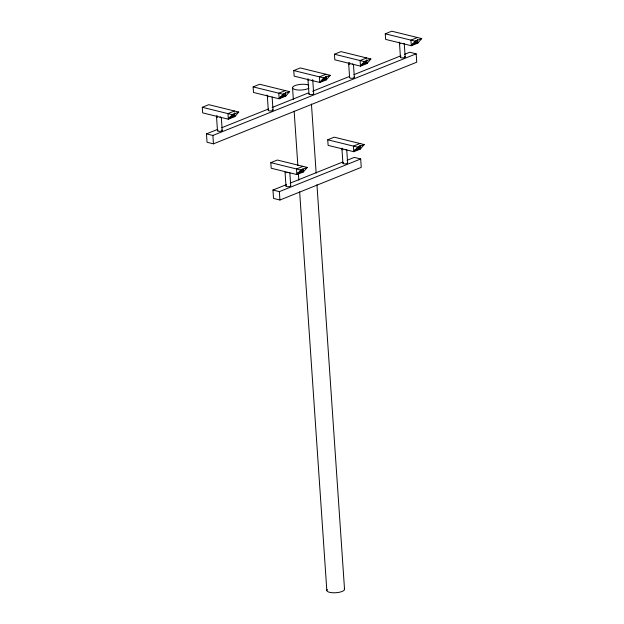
<?xml version="1.0" encoding="UTF-8"?>
<svg xmlns="http://www.w3.org/2000/svg" width="624" height="624" viewBox="0 0 624 624"><rect width="100%" height="100%" fill="white"/><g stroke="black" fill="none" stroke-linecap="round" stroke-linejoin="round"><path stroke-width="0.94" d="M238.742 112.055L232.237 114.668L228.345 119.2L202.675 112.874L202.293 107.289L208.798 104.676L238.742 112.055L234.85 116.587L228.345 119.2L227.963 113.615L234.468 111.002M289.567 91.642L283.062 94.255L279.17 98.787L253.5 92.461L253.118 86.876L259.623 84.263L289.567 91.642L285.675 96.174L279.17 98.787L278.788 93.202L285.293 90.589M330.229 75.317L323.723 77.93L319.823 82.462L294.154 76.136L293.771 70.551L300.277 67.938L330.229 75.317L326.329 79.849L319.823 82.462L319.441 76.877L325.946 74.264M370.882 58.991L364.377 61.604L360.485 66.136L334.815 59.81L334.433 54.218L340.938 51.613L370.882 58.991L366.99 63.523L360.485 66.136L360.103 60.551L366.608 57.938M307.265 167.411L300.76 170.024L296.86 174.556L271.19 168.23L270.816 162.646L277.321 160.033L307.265 167.411L303.365 171.943L296.86 174.556L296.478 168.971L302.983 166.358M421.707 38.579L415.202 41.192L411.302 45.724L385.632 39.398L385.258 33.813L391.763 31.2L421.707 38.579L417.807 43.111L411.302 45.724L410.92 40.139L417.425 37.526M364.19 144.557L357.685 147.163L353.785 151.694L328.115 145.369L327.733 139.784L334.238 137.171L364.19 144.557L360.29 149.081L353.785 151.694L353.402 146.11L359.908 143.497M229.055 117.507L233.119 115.877L234.406 116.189L234.218 113.513M280.691 96.775L283.943 95.464L285.23 95.784L285.043 93.101M321.344 80.441L324.605 79.139L325.884 79.451L325.705 76.775M362.006 64.116L365.258 62.813L366.545 63.125L366.358 60.442M412.831 43.703L416.083 42.401L417.362 42.721L417.183 40.037M228.712 118.474L234.406 116.189M279.536 98.069L285.23 95.784M320.19 81.736L325.884 79.451M360.851 65.411L366.545 63.125M411.676 45.006L417.362 42.721M404.36 54.405L409.757 52.237L416.177 53.82L416.746 62.197L213.455 143.832L207.043 142.256L206.466 133.871L217.261 129.542M221.762 127.733L268.538 108.95M272.134 107.507L308.116 93.054M312.608 91.252L349.495 76.44M353.987 74.63L400.764 55.848M206.466 133.871L212.885 135.455L416.177 53.82M297.57 172.864L301.642 171.233L302.921 171.545L302.741 168.87M354.494 150.01L358.558 148.372L359.845 148.691L359.658 146.008M297.235 173.831L302.921 171.545M354.151 150.977L359.845 148.691M347.045 160.298L354.268 157.396L360.688 158.972L361.257 167.357L279.942 200.008L273.523 198.424L272.953 190.047L286.51 184.603M290.121 183.152L342.521 162.107M272.953 190.047L279.373 191.63L360.688 158.972M385.258 33.813L415.202 41.192M334.433 54.218L364.377 61.604M293.771 70.551L323.723 77.93M253.118 86.876L283.062 94.255M202.293 107.289L232.237 114.668M327.733 139.784L357.685 147.163M270.816 162.646L300.76 170.024M417.557 39.39L417.807 43.111M415.958 40.615L416.083 42.401M404.274 43.914L405.163 56.948M399.493 43.306L400.444 57.275M366.733 59.795L366.99 63.523M365.134 61.019L365.258 62.813M360.032 145.361L360.29 149.081M353.449 64.319L354.338 77.353M358.441 146.585L358.558 148.372M348.668 63.718L349.619 77.68M346.757 149.885L347.646 162.919M341.968 149.284L342.919 163.246M326.079 76.128L326.329 79.849M324.48 77.353L324.605 79.139M312.733 79.716L313.685 93.686M311.446 104.052L316.15 173.09M316.945 184.759L344.526 589.274M308.014 80.044L308.966 94.013M303.178 169.151L303.365 171.943M301.517 169.447L301.642 171.233M292.555 87.773L293.35 99.442M294.146 111.111L297.859 165.563M298.389 173.347L298.849 180.149M299.645 191.818L326.828 590.499M285.418 92.453L285.675 96.174M289.832 172.747L290.722 185.78M283.819 93.678L283.943 95.464M285.051 172.138L286.003 186.108M279.373 191.63L279.942 200.008M272.134 96.977L273.023 110.011M267.415 97.305L268.304 110.339M234.593 112.866L234.85 116.587M233.002 114.091L233.119 115.877M221.317 117.39L222.199 130.416M216.528 116.782L217.48 130.744M212.885 135.455L213.455 143.832M344.253 588.65A8.869 2.863 -3.9 0 1 335.4 592.761A8.869 2.863 -3.9 0 1 327.249 589.524M309.013 88.156A8.869 2.863 -3.9 0 1 295.799 89.723A8.869 2.863 -3.9 0 1 295.456 85.402A8.869 2.863 -3.9 0 1 308.779 85.129M399.586 42.299A3.549 1.147 -3.9 0 1 399.009 42.159M404.001 43.329A2.363 0.764 -3.9 0 1 403.369 43.641M400.226 43.797A2.363 0.764 -3.9 0 1 400.046 43.75M399.641 43.547A2.363 0.764 -3.9 0 1 399.516 43.391M404.609 56.511A2.363 0.764 -3.9 0 1 404.453 57.556A2.363 0.764 -3.9 0 1 401.24 57.775A2.363 0.764 -3.9 0 1 400.92 56.761M267.446 95.363A3.549 1.147 -3.9 0 1 266.635 95.137M268.086 96.86A2.363 0.764 -3.9 0 1 267.61 96.689M267.376 96.455A2.363 0.764 -3.9 0 1 267.353 96.377M272.29 109.52A2.363 0.764 -3.9 0 1 272.493 110.549A2.363 0.764 -3.9 0 1 269.311 110.885A2.363 0.764 -3.9 0 1 268.632 109.91M349.814 62.821A3.549 1.147 -3.9 0 1 348.761 62.712M352.739 63.976A2.363 0.764 -3.9 0 1 352.334 64.108M349.822 64.288A2.363 0.764 -3.9 0 1 349.604 64.249M349.066 64.1A2.363 0.764 -3.9 0 1 348.824 63.96M354.081 77.041A2.363 0.764 -3.9 0 1 352.17 78.265A2.363 0.764 -3.9 0 1 349.736 77.423M217.308 115.861A3.549 1.147 -3.9 0 1 216.622 115.775M220.771 116.969A2.363 0.764 -3.9 0 1 219.968 117.234M217.464 117.312A2.363 0.764 -3.9 0 1 217.082 117.218M216.793 117.094A2.363 0.764 -3.9 0 1 216.684 117.023M221.809 130.042A2.363 0.764 -3.9 0 1 221.294 131.095A2.363 0.764 -3.9 0 1 218.096 131.204A2.363 0.764 -3.9 0 1 218.135 130.159M308.435 79.084A3.549 1.147 -3.9 0 1 307.804 78.975M312.398 80.145A2.363 0.764 -3.9 0 1 311.68 80.441M308.56 80.48A2.363 0.764 -3.9 0 1 308.084 80.207M313.529 93.444A2.363 0.764 -3.9 0 1 311.251 94.614A2.363 0.764 -3.9 0 1 309.169 93.662M342.397 148.325A3.549 1.147 -3.9 0 1 341.765 148.208M346.211 149.464A2.363 0.764 -3.9 0 1 346.039 149.542M345.634 149.674A2.363 0.764 -3.9 0 1 345.407 149.729M342.904 149.815A2.363 0.764 -3.9 0 1 342.521 149.721M342.233 149.596A2.363 0.764 -3.9 0 1 342.046 149.448M347.248 162.536A2.363 0.764 -3.9 0 1 346.733 163.597A2.363 0.764 -3.9 0 1 343.535 163.699A2.363 0.764 -3.9 0 1 343.574 162.661M288.717 172.536A2.363 0.764 -3.9 0 1 287.992 172.684M286.205 172.708A2.363 0.764 -3.9 0 1 285.308 172.45M290.464 185.461A2.363 0.764 -3.9 0 1 288.553 186.693A2.363 0.764 -3.9 0 1 286.112 185.843"/></g></svg>
